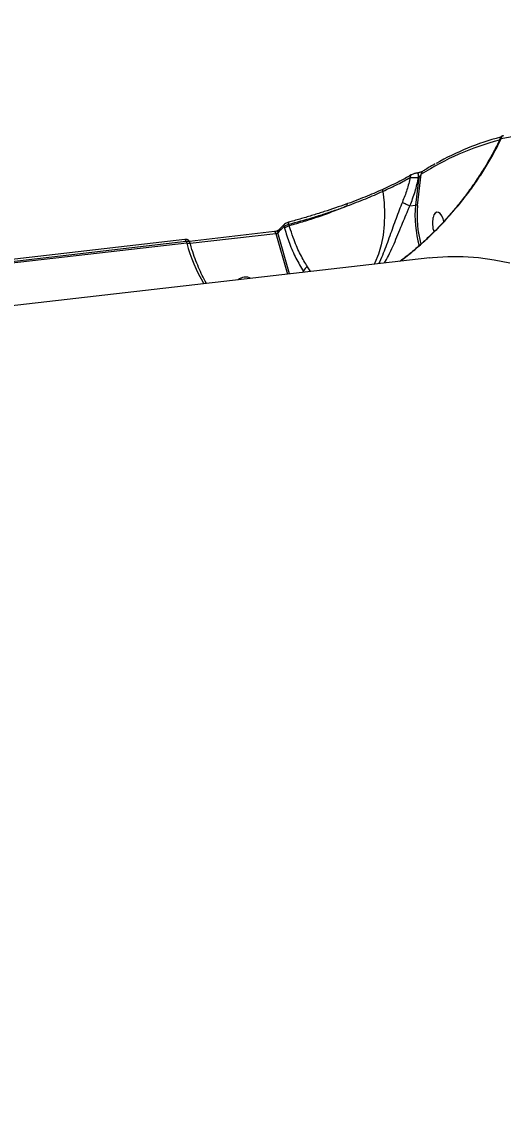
# Model space of a CAD drawing. Header units: millimetres. Extents: x 10684 to 26054, y -4768 to 6894.
# Drawn here: x 19346.4 to 19507.1, y -2613.7 to -2252.4 of the extents above; entities that cross this region are included whole.
import ezdxf

# ---------------------------------------------------------------- set-up
doc = ezdxf.new("R2010")
doc.units = ezdxf.units.MM
doc.layers.add('DIKOM_ОБЪЕКТ', color=7, linetype='Continuous')
doc.layers.add('DIKOM_РАЗМЕР_ОБЪЕКТА', color=7, linetype='Continuous')
doc.styles.add('style1', font='arial.ttf', dxfattribs={"width": 0.8})
doc.dimstyles.new('1-50', dxfattribs={"dimtxt": 300, "dimasz": 200, "dimexe": 100, "dimexo": 0, "dimgap": 100, "dimtad": 1, "dimtxsty": 'style1', "dimcen": 200, "dimclrd": 7, "dimclre": 7, "dimclrt": 7, "dimadec": 1, "dimazin": 2, "dimtfac": 1, "dimtmove": 0, "dimatfit": 2, "dimfxl": 0, "dimlwd": 25, "dimlwe": 18, "dimarcsym": 0})

# ---------------------------------------------------------------- blocks, each defined once
blk = doc.blocks.new('*D12')
at = {"layer": 'Defpoints', "color": 0, "transparency": 16777216}
for p in [(20201.02, 3555.88), (18130.62, -3300.31), (24750.12, -3300.31)]:
    blk.add_point(p, dxfattribs=at)
at = {"layer": 'DIKOM_РАЗМЕР_ОБЪЕКТА', "color": 7, "lineweight": 18, "transparency": 16777216}
for p, q in [((20201.02, 3555.88), (24850.12, 3555.88)), ((18130.62, -3300.31), (24850.12, -3300.31))]:
    blk.add_line(p, q, dxfattribs=at)
at = {"layer": 'DIKOM_РАЗМЕР_ОБЪЕКТА', "color": 7, "lineweight": 25, "transparency": 16777216}
blk.add_line((24750.12, 3355.88), (24750.12, -3100.31), dxfattribs=at)
at = {"layer": 'DIKOM_РАЗМЕР_ОБЪЕКТА', "color": 7, "transparency": 16777216}
for points in [[(24716.79, 3355.88), (24783.45, 3355.88), (24750.12, 3555.88)], [(24716.79, -3100.31), (24783.45, -3100.31), (24750.12, -3300.31)]]:
    blk.add_solid(points, dxfattribs=at)
at = {"layer": 'DIKOM_РАЗМЕР_ОБЪЕКТА', "color": 7, "transparency": 16777216, "insert": (24496.95, 958.92), "char_height": 300, "attachment_point": 5, "rotation": 90, "style": 'style1'}
blk.add_mtext('6850', dxfattribs=at)

msp = doc.modelspace()

# ---------------------------------------------------------------- linework, layer by layer
at = {"layer": 'DIKOM_ОБЪЕКТ', "color": 7, "linetype": 'Continuous', "lineweight": 15}
for p, q in [((19476.339, -2303.503), (19475.771, -2303.824)), ((19478.874, -2304.308), (19477.768, -2313.564)), ((19478.245, -2302.892), (19478.156, -2302.925)), ((19478.322, -2302.883), (19478.245, -2302.892)), ((19478.433, -2313.725), (19479.676, -2303.318)), ((19478.795, -2304.317), (19478.874, -2304.308)), ((19475.907, -2313.778), (19475.915, -2313.778)), ((19475.915, -2313.778), (19477.768, -2313.564)), ((19435.351, -2319.338), (19435.35, -2319.334)), ((19430.658, -2322.451), (19402.351, -2325.718)), ((19402.559, -2326.336), (19431.136, -2323.038)), ((19431.136, -2323.038), (19435.089, -2336.629)), ((19435.769, -2336.551), (19431.778, -2322.833)), ((19434.087, -2319.954), (19431.966, -2322.021)), ((19433.884, -2320.781), (19434.042, -2321.324)), ((19435.669, -2320.486), (19435.524, -2319.985)), ((19400.766, -2325.078), (19326.608, -2333.638)), ((19327.085, -2334.225), (19401.244, -2325.665)), ((19401.418, -2326.264), (19327.259, -2334.824)), ((19401.244, -2325.665), (19401.418, -2326.264)), ((19402.612, -2326.518), (19402.432, -2325.9)), ((19482.508, -2331.156), (19191.392, -2364.758)), ((19440.385, -2335.7), (19440.068, -2336.054)), ((19440.385, -2335.7), (19440.578, -2335.996))]:
    msp.add_line(p, q, dxfattribs=at)
at = {"layer": 'DIKOM_ОБЪЕКТ', "color": 7, "linetype": 'Continuous', "lineweight": 15, "flags": 128}
for points in [[(19476.333, -2303.495), (19476.359, -2303.479), (19476.361, -2303.478)], [(19478.795, -2304.317), (19478.808, -2304.047), (19478.784, -2303.764), (19478.726, -2303.491), (19478.638, -2303.25), (19478.528, -2303.06), (19478.404, -2302.937), (19478.277, -2302.891), (19478.245, -2302.892)], [(19478.874, -2304.308), (19478.886, -2304.038), (19478.862, -2303.755), (19478.804, -2303.482), (19478.716, -2303.241), (19478.606, -2303.051), (19478.482, -2302.928), (19478.354, -2302.882), (19478.326, -2302.883)], [(19466.82, -2309.012), (19466.8, -2308.837), (19466.805, -2308.67), (19466.836, -2308.518), (19466.89, -2308.387), (19466.967, -2308.28), (19467.063, -2308.201), (19467.175, -2308.154), (19467.3, -2308.14)], [(19466.82, -2309.012), (19467.279, -2312.792), (19467.457, -2316.505), (19467.353, -2320.113), (19466.967, -2323.581), (19466.304, -2326.875), (19465.369, -2329.962), (19464.173, -2332.812), (19463.929, -2333.3)], [(19454.971, -2313.858), (19454.94, -2313.685), (19454.927, -2313.525), (19454.932, -2313.384), (19454.955, -2313.265), (19454.996, -2313.175), (19455.052, -2313.115), (19455.052, -2313.114)], [(19455.052, -2313.114), (19455.121, -2313.088), (19455.202, -2313.095)], [(19487.198, -2319.052), (19486.952, -2318.192), (19486.514, -2317.185), (19485.988, -2316.438), (19485.418, -2316.012), (19484.849, -2315.942), (19484.328, -2316.233), (19483.897, -2316.862), (19483.591, -2317.777)], [(19431.136, -2323.038), (19431.078, -2322.872), (19431.01, -2322.727), (19430.933, -2322.609), (19430.85, -2322.521), (19430.764, -2322.467), (19430.679, -2322.45), (19430.658, -2322.451)], [(19401.244, -2325.665), (19401.187, -2325.5), (19401.119, -2325.356), (19401.042, -2325.238), (19400.959, -2325.15), (19400.874, -2325.096), (19400.789, -2325.077), (19400.766, -2325.078)], [(19401.418, -2326.264), (19401.752, -2326.24), (19402.047, -2326.247), (19402.288, -2326.287), (19402.469, -2326.356), (19402.581, -2326.454), (19402.612, -2326.518)], [(19482.508, -2331.156), (19483.453, -2331.053), (19488.539, -2330.711), (19493.66, -2330.723), (19498.812, -2331.089), (19503.99, -2331.807), (19509.188, -2332.878)]]:
    msp.add_lwpolyline(points, dxfattribs=at)
at = {"layer": 'DIKOM_ОБЪЕКТ', "color": 7, "linetype": 'Continuous', "lineweight": 15}
for centre, radius, start, end in [((19507.207, -2291.355), 0.924, 99.31291, 186.79543), ((19523.245, -2371.228), 81.546, 80.6915, 102.00064), ((19528.075, -2378.61), 89.506, 104.49717, 122.73368), ((19528.52, -2376.63), 88.57, 104.68782, 119.69501), ((19476.831, -2304.194), 0.859, 125.45573, 190.87039), ((19480.535, -2303.101), 0.886, 124.43496, 194.18002), ((19513.399, -2317.194), 35.816, 174.18333, 196.11868), ((19513.019, -2317.239), 34.764, 174.19827, 195.67819), ((19394.215, -2330.652), 42.664, 14.47887, 15.37871), ((19492.829, -2319.57), 9.411, 169.01802, 198.15426), ((19432.565, -2322.587), 0.824, 136.59558, 197.34022), ((19527.847, -2419.312), 136.153, 133.64049, 134.87779), ((19434.667, -2320.535), 0.821, 134.87533, 197.41373), ((19436.52, -2324.136), 3.748, 103.11231, 131.37945), ((19458.244, -2310.475), 58.979, 195.52813, 209.8818), ((19442.783, -2336.46), 2.515, 114.42179, 162.4154), ((19420.959, -2341.05), 3.444, 95.92792, 133.00542), ((19421.064, -2342.101), 4.5, 64.85039, 95.88172)]:
    msp.add_arc(centre, radius, start, end, dxfattribs=at)
for points, knots in [([(19506.987, -2290.456), (19506.942, -2290.466), (19506.824, -2290.491), (19506.713, -2290.519), (19506.539, -2290.585), (19506.368, -2290.681), (19506.181, -2290.841), (19506.093, -2291.002), (19506.046, -2291.088)], [0, 0, 0, 0, 0.1648239, 0.4318082, 0.549145, 0.6633265, 0.8211669, 1, 1, 1, 1]), ([(19472.523, -2332.308), (19472.809, -2332.112), (19474.57, -2330.902), (19477.498, -2328.485), (19481.325, -2325.135), (19486.087, -2320.499), (19490.973, -2315.107), (19495.481, -2309.389), (19498.845, -2304.636), (19501.635, -2300.257), (19504.16, -2295.859), (19505.58, -2292.929), (19506.29, -2291.465)], [0, 0, 0, 0, 0.0168645, 0.1037316, 0.1898649, 0.276025, 0.4511911, 0.5835228, 0.6870152, 0.7905048, 0.8952537, 1, 1, 1, 1]), ([(19506.083, -2291.095), (19505.828, -2291.672), (19505.001, -2293.547), (19503.305, -2296.776), (19500.999, -2300.795), (19498.373, -2304.905), (19495.577, -2308.915), (19492.572, -2312.86), (19489.432, -2316.643), (19486.081, -2320.337), (19482.638, -2323.81), (19479.288, -2326.919), (19476.118, -2329.615), (19473.967, -2331.349), (19472.794, -2332.181), (19472.631, -2332.296)], [0, 0, 0, 0, 0.0411051, 0.1334913, 0.2279495, 0.3244662, 0.4230468, 0.5113453, 0.6049555, 0.6943898, 0.7798886, 0.8621775, 0.929637, 0.9902555, 1, 1, 1, 1]), ([(19506.063, -2291.085), (19506.05, -2291.101), (19505.976, -2291.189), (19506.076, -2291.324), (19506.24, -2291.432), (19506.29, -2291.465)], [0, 0, 0, 0, 0.1334851, 0.7354052, 1, 1, 1, 1]), ([(19484.349, -2299.816), (19483.279, -2300.42), (19481.834, -2301.237), (19480.406, -2302.136), (19480.034, -2302.37)], [0, 0, 0, 0, 0.7399716, 1, 1, 1, 1]), ([(19466.82, -2309.012), (19468.562, -2308.2), (19472.091, -2306.555), (19474.678, -2305.095), (19475.988, -2304.356)], [0, 0, 0, 0, 0.4937418, 1, 1, 1, 1]), ([(19476.036, -2303.722), (19474.924, -2304.347), (19472.472, -2305.729), (19469.129, -2307.287), (19467.3, -2308.14)], [0, 0, 0, 0, 0.45294955, 1, 1, 1, 1]), ([(19475.988, -2304.356), (19475.656, -2305.727), (19474.988, -2308.483), (19473.915, -2311.202), (19473.376, -2312.569)], [0, 0, 0, 0, 0.4973059, 1, 1, 1, 1]), ([(19475.915, -2313.778), (19476.52, -2312.222), (19477.737, -2309.088), (19478.441, -2305.914), (19478.795, -2304.317)], [0, 0, 0, 0, 0.4967669, 1, 1, 1, 1]), ([(19475.988, -2304.356), (19476.137, -2304.366), (19476.437, -2304.386), (19477.125, -2304.391), (19477.874, -2304.373), (19478.448, -2304.342), (19478.727, -2304.322), (19478.795, -2304.317)], [0, 0, 0, 0, 0.2421234, 0.4844898, 0.7176563, 0.9313775, 1, 1, 1, 1]), ([(19478.076, -2302.921), (19477.998, -2302.932), (19477.768, -2302.964), (19477.355, -2303.071), (19476.852, -2303.238), (19476.537, -2303.367), (19476.373, -2303.472), (19476.361, -2303.48)], [0, 0, 0, 0, 0.1191552, 0.352924, 0.6126248, 0.9715854, 1, 1, 1, 1]), ([(19480.029, -2302.373), (19480.015, -2302.382), (19479.972, -2302.408), (19479.769, -2302.506), (19479.429, -2302.633), (19479.015, -2302.754), (19478.664, -2302.831), (19478.431, -2302.871), (19478.343, -2302.88), (19478.326, -2302.881)], [0, 0, 0, 0, 0.1005081, 0.2830247, 0.5247428, 0.7133627, 0.8573279, 0.9730993, 1, 1, 1, 1]), ([(19478.874, -2304.308), (19478.895, -2304.304), (19478.941, -2304.294), (19479.043, -2304.242), (19479.19, -2304.123), (19479.374, -2303.902), (19479.548, -2303.621), (19479.635, -2303.416), (19479.676, -2303.318)], [0, 0, 0, 0, 0.0437272, 0.0953864, 0.2159608, 0.4186515, 0.7240032, 1, 1, 1, 1]), ([(19467.3, -2308.14), (19465.469, -2308.951), (19461.763, -2310.593), (19457.406, -2312.254), (19455.202, -2313.095)], [0, 0, 0, 0, 0.4941663, 1, 1, 1, 1]), ([(19454.971, -2313.858), (19457.08, -2313.055), (19461.349, -2311.431), (19464.982, -2309.825), (19466.82, -2309.012)], [0, 0, 0, 0, 0.4941731, 1, 1, 1, 1]), ([(19455.036, -2313.081), (19454.877, -2313.141), (19453.583, -2313.627), (19451.016, -2314.526), (19447.348, -2315.764), (19443.56, -2316.965), (19439.699, -2318.107), (19436.948, -2318.886), (19435.49, -2319.259), (19435.341, -2319.297)], [0, 0, 0, 0, 0.02645487, 0.21519416, 0.40522924, 0.59613317, 0.78735642, 0.97824469, 1, 1, 1, 1]), ([(19435.524, -2319.985), (19438.19, -2319.255), (19442.23, -2318.148), (19447.464, -2316.48), (19451.321, -2315.183), (19453.766, -2314.295), (19454.971, -2313.858)], [0, 0, 0, 0, 0.3951709, 0.5986642, 0.8021719, 1, 1, 1, 1]), ([(19454.971, -2313.858), (19453.4, -2314.501), (19450.239, -2315.795), (19445.359, -2317.536), (19440.487, -2319.122), (19437.281, -2320.03), (19435.669, -2320.486)], [0, 0, 0, 0, 0.2598463, 0.5228232, 0.7602143, 1, 1, 1, 1]), ([(19473.376, -2312.569), (19473.014, -2313.469), (19472.291, -2315.271), (19471.233, -2318.126), (19470.197, -2321.002), (19469.142, -2323.957), (19468.082, -2326.873), (19466.957, -2329.777), (19466.09, -2331.886), (19465.579, -2332.902), (19465.468, -2333.123)], [0, 0, 0, 0, 0.1222091, 0.2444666, 0.3720503, 0.4997021, 0.6435705, 0.7875191, 0.9538479, 1, 1, 1, 1]), ([(19467.44, -2332.895), (19467.875, -2332.111), (19468.814, -2330.418), (19470.185, -2327.445), (19471.562, -2324.23), (19472.82, -2321.166), (19474.035, -2318.171), (19474.969, -2315.967), (19475.574, -2314.508), (19475.828, -2313.996), (19475.907, -2313.778), (19475.907, -2313.778)], [0, 0, 0, 0, 0.1615183, 0.3487331, 0.5043704, 0.6598709, 0.7920181, 0.9240756, 0.9690014, 0.9999378, 1, 1, 1, 1]), ([(19475.907, -2313.778), (19475.69, -2313.723), (19475.277, -2313.62), (19474.613, -2313.354), (19474.026, -2313.057), (19473.632, -2312.796), (19473.445, -2312.637), (19473.386, -2312.579), (19473.376, -2312.569)], [0, 0, 0, 0, 0.2351219, 0.4471862, 0.6592831, 0.8713548, 0.9764053, 1, 1, 1, 1]), ([(19478.433, -2313.725), (19478.428, -2313.72), (19478.411, -2313.704), (19478.358, -2313.667), (19478.254, -2313.617), (19478.097, -2313.575), (19477.926, -2313.554), (19477.821, -2313.561), (19477.768, -2313.564)], [0, 0, 0, 0, 0.0458422, 0.1412845, 0.3559816, 0.5705343, 0.7853324, 1, 1, 1, 1]), ([(19435.529, -2319.291), (19435.411, -2319.32), (19435.097, -2319.398), (19434.569, -2319.591), (19434.261, -2319.826), (19434.092, -2319.956)], [0, 0, 0, 0, 0.2121848, 0.5667954, 1, 1, 1, 1]), ([(19431.973, -2322.015), (19431.969, -2322.018), (19431.961, -2322.025), (19431.885, -2322.075), (19431.738, -2322.151), (19431.501, -2322.25), (19431.186, -2322.351), (19430.882, -2322.422), (19430.722, -2322.441), (19430.663, -2322.447)], [0, 0, 0, 0, 0.0869534, 0.1928493, 0.3199804, 0.488335, 0.6758068, 0.8803945, 1, 1, 1, 1]), ([(19431.136, -2323.038), (19431.188, -2323.03), (19431.293, -2323.015), (19431.46, -2322.973), (19431.611, -2322.922), (19431.719, -2322.873), (19431.762, -2322.844), (19431.778, -2322.833)], [0, 0, 0, 0, 0.2139307, 0.4283097, 0.6428893, 0.8578486, 1, 1, 1, 1]), ([(19433.884, -2320.781), (19433.908, -2320.758), (19434.019, -2320.648), (19434.327, -2320.443), (19434.878, -2320.183), (19435.308, -2320.051), (19435.524, -2319.985)], [0, 0, 0, 0, 0.0818269, 0.3879941, 0.6938785, 1, 1, 1, 1]), ([(19434.042, -2321.324), (19434.575, -2323.013), (19435.702, -2326.582), (19437.836, -2331.502), (19439.527, -2334.287), (19440.385, -2335.7)], [0, 0, 0, 0, 0.3069701, 0.6484654, 1, 1, 1, 1]), ([(19441.743, -2334.17), (19440.942, -2332.869), (19439.316, -2330.228), (19437.456, -2325.908), (19436.287, -2322.557), (19435.8, -2320.922), (19435.669, -2320.486)], [0, 0, 0, 0, 0.3414983, 0.6929988, 0.9180113, 1, 1, 1, 1]), ([(19402.415, -2325.906), (19402.407, -2325.858), (19402.374, -2325.682), (19402.185, -2325.441), (19401.908, -2325.226), (19401.585, -2325.101), (19401.218, -2325.042), (19400.921, -2325.073), (19400.759, -2325.091)], [0, 0, 0, 0, 0.0669879, 0.2507111, 0.4118188, 0.5684666, 0.7642883, 1, 1, 1, 1]), ([(19401.244, -2325.665), (19401.372, -2325.654), (19401.695, -2325.625), (19402.101, -2325.662), (19402.376, -2325.76), (19402.397, -2325.868), (19402.405, -2325.908)], [0, 0, 0, 0, 0.2028189, 0.5120512, 0.8215069, 1, 1, 1, 1]), ([(19408.049, -2339.75), (19408.003, -2339.672), (19407.508, -2338.832), (19406.602, -2337.072), (19405.37, -2334.391), (19404.225, -2331.499), (19403.31, -2328.854), (19402.802, -2327.154), (19402.612, -2326.518)], [0, 0, 0, 0, 0.0217546, 0.2336415, 0.446082, 0.6590941, 0.8725883, 1, 1, 1, 1]), ([(19442.654, -2335.756), (19442.627, -2335.69), (19442.42, -2335.17), (19442.059, -2334.636), (19441.743, -2334.17)], [0, 0, 0, 0, 0.1272791, 1, 1, 1, 1])]:
    msp.add_open_spline(points, degree=3, knots=knots, dxfattribs=at)

# ---------------------------------------------------------------- dimensions: what is measured, and where the dimension line sits
at = {"layer": 'DIKOM_РАЗМЕР_ОБЪЕКТА'}
dim = msp.add_linear_dim(base=(24750.121, -3300.313), p1=(20201.023, 3555.882), p2=(18130.618, -3300.313), angle=90, text='6850', dimstyle='1-50', dxfattribs=at)
dim.commit()
dim.dimension.update_dxf_attribs({"geometry": '*D12', "text_midpoint": (24750.121, 958.916), "dimtype": 160})

doc.saveas('drawing.dxf')
